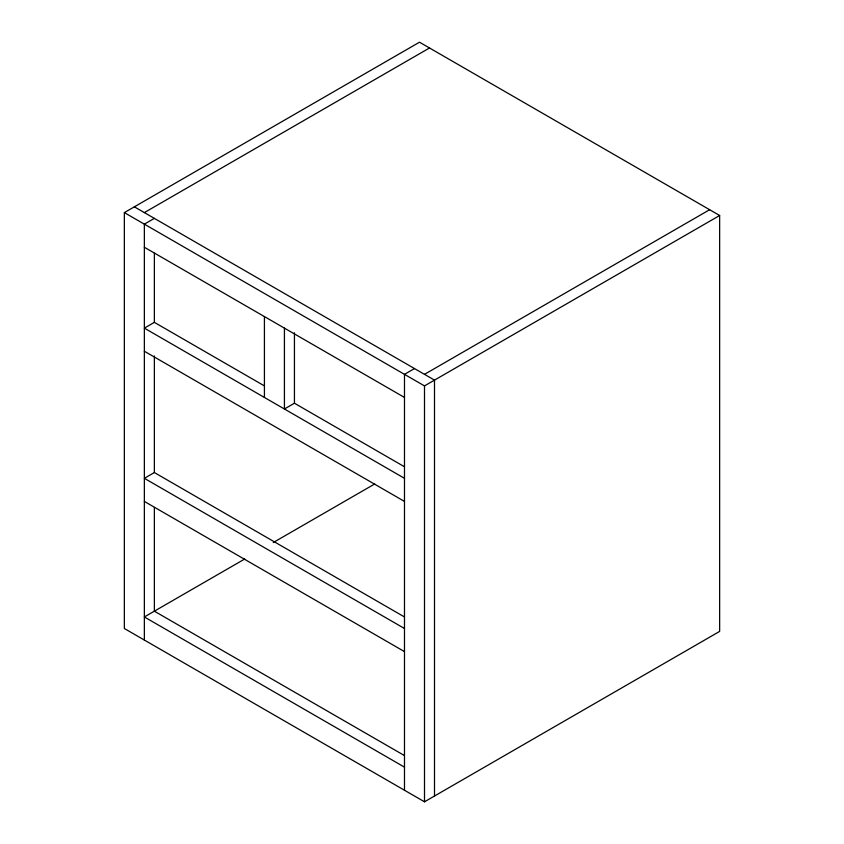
<?xml version="1.0" encoding="UTF-8"?>
<svg xmlns="http://www.w3.org/2000/svg" width="844" height="844" viewBox="0 0 844 844"><rect width="100%" height="100%" fill="white"/><g stroke="black" fill="none" stroke-linecap="round" stroke-linejoin="round"><path stroke-width="1.27" d="M124.353 212.604L419.5 42.2L719.647 215.494L719.647 631.396L424.5 801.8L124.353 628.506L124.353 212.604L424.5 385.898L719.647 215.494M144.356 212.604L429.501 47.981M154.368 218.374L144.356 224.156L144.356 640.058M264.235 385.792L154.368 322.355L144.356 328.137L404.487 478.316M404.223 616.806L154.368 472.545L144.356 478.316L404.487 628.506M404.297 466.658L294.44 403.221L284.428 409.002L284.428 328.126M414.499 368.564L404.487 374.346L404.487 790.248M424.5 374.346L709.646 209.713M244.728 559.002L144.356 616.953L404.487 767.143M273.245 542.544L374.757 483.939M134.354 206.822L434.502 380.116L434.502 796.019M144.356 247.26L404.487 397.45M144.356 351.241L404.487 501.42M144.356 501.431L404.487 651.61M404.223 755.433L154.368 611.183L154.368 507.466M424.5 385.898L424.5 801.8M294.44 332.789L294.44 403.221M264.425 316.574L264.425 397.45M154.368 253.221L154.368 322.355M154.368 355.946L154.368 472.545"/></g></svg>
